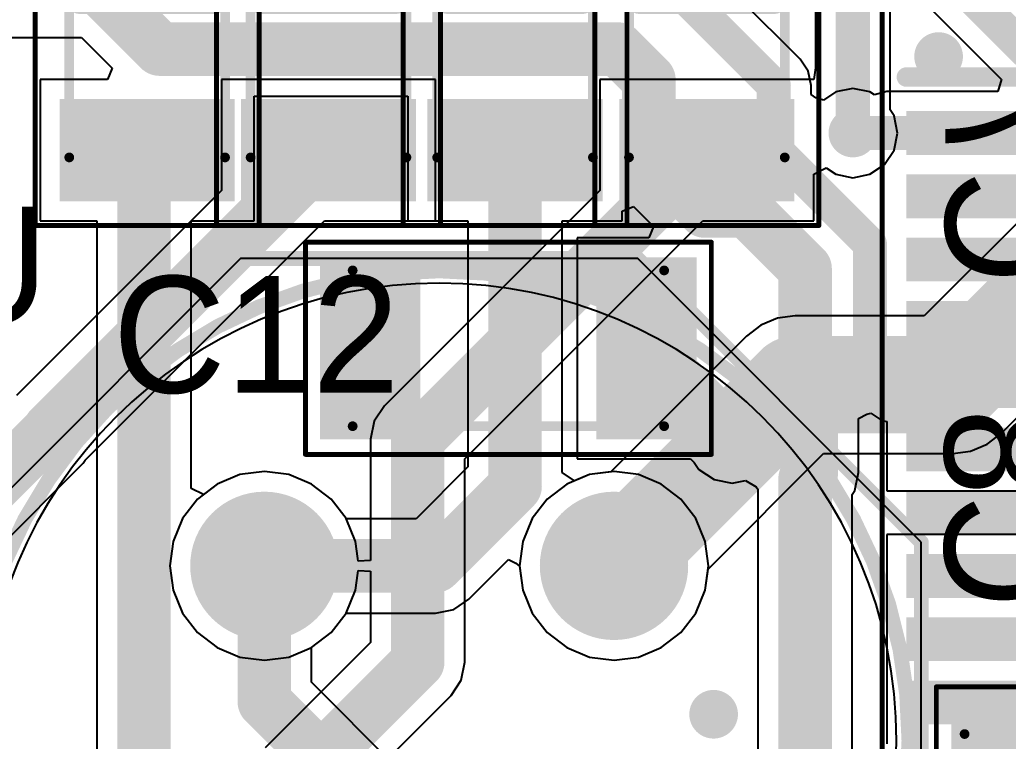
# Model space of a CAD drawing. Header units: millimetres. Extents: x 4.72 to 6.55, y 1.73 to 3.54.
# Drawn here: x 5.4603 to 5.8601, y 2.6369 to 2.9287 of the extents above; entities that cross this region are included whole.
import ezdxf

# ---------------------------------------------------------------- set-up
doc = ezdxf.new("R2010")
doc.units = ezdxf.units.MM
doc.header["$MEASUREMENT"] = 0
for name, color, linetype in [('BottomLayer', 5, 'Continuous'), ('BottomOverlay', 54, 'Continuous'), ('BottomPaste', 16, 'Continuous'), ('BottomSolder', 6, 'Continuous'), ('ConnectLayer', 7, 'Continuous'), ('Mechanical1', 6, 'Continuous'), ('Mechanical13', 56, 'Continuous'), ('Mechanical15', 56, 'Continuous'), ('Mechanical16', 56, 'Continuous'), ('Mechanical20', 56, 'Continuous'), ('MultiLayer', 9, 'Continuous'), ('PadHoleLayer', 156, 'Continuous'), ('TopLayer', 1, 'Continuous'), ('TopOverlay', 2, 'Continuous'), ('TopPaste', 8, 'Continuous'), ('TopSolder', 216, 'Continuous'), ('ViaHoleLayer', 16, 'Continuous')]:
    doc.layers.add(name, color=color, linetype=linetype)

# ---------------------------------------------------------------- blocks, each defined once
blk = doc.blocks.new('H_08_1_B_1')
at = {"layer": 'BottomLayer', "const_width": 0.03}
for points in [[(-0.08571, 0.02929, 1), (-0.05571, 0.02929, 1)], [(0.05571, 0.02929, 1), (0.08571, 0.02929, 1)]]:
    blk.add_lwpolyline(points, format="xyb", close=True, dxfattribs=at)
at = {"layer": 'BottomOverlay'}
for points, const_width in [([(0.19, 0.1, 1), (-0.19, 0.1, 1)], 0.006), ([(-0.1915, 0.1, 1), (-0.1885, 0.1, 1)], 0.003)]:
    blk.add_lwpolyline(points, format="xyb", close=True, dxfattribs=dict(at, const_width=const_width))
at = {"layer": 'BottomSolder', "const_width": 0.03}
for points in [[(-0.08571, 0.02929, 1), (-0.05571, 0.02929, 1)], [(0.05571, 0.02929, 1), (0.08571, 0.02929, 1)]]:
    blk.add_lwpolyline(points, format="xyb", close=True, dxfattribs=at)
at = {"layer": 'Mechanical13'}
for points in [[(0.185, 0.1, 1), (-0.185, 0.1, 1)], [(-0.185, 0.1, 1), (-0.185, 0.1, 1)]]:
    blk.add_lwpolyline(points, format="xyb", close=True, dxfattribs=at)
at = {"layer": 'Mechanical15'}
for p, q in [((-0.195, 0.18029), (-0.195, 0.01971)), ((-0.195, 0.01971), (-0.08029, -0.095)), ((0.08029, -0.095), (0.195, 0.01971)), ((-0.08029, -0.095), (0.08029, -0.095))]:
    blk.add_line(p, q, dxfattribs=at)
at = {"layer": 'Mechanical15', "const_width": 0.006}
for points in [[(-0.195, 0.18029), (-0.195, 0.01971)], [(-0.08029, -0.095), (-0.195, 0.01971)], [(0.195, 0.01971), (0.08029, -0.095)], [(0.08029, -0.095), (-0.08029, -0.095)]]:
    blk.add_lwpolyline(points, dxfattribs=at)
at = {"layer": 'Mechanical15', "const_width": 0.003}
for points in [[(-0.1965, 0.01971, 1), (-0.1935, 0.01971, 1)], [(-0.1965, 0.01971, 1), (-0.1935, 0.01971, 1)], [(-0.08179, -0.095, 1), (-0.07879, -0.095, 1)], [(-0.08179, -0.095, 1), (-0.07879, -0.095, 1)], [(0.07879, -0.095, 1), (0.08179, -0.095, 1)], [(0.07879, -0.095, 1), (0.08179, -0.095, 1)]]:
    blk.add_lwpolyline(points, format="xyb", close=True, dxfattribs=at)
at = {"layer": 'MultiLayer', "const_width": 0.03}
for points in [[(-0.08571, 0.02929, 1), (-0.05571, 0.02929, 1)], [(0.05571, 0.02929, 1), (0.08571, 0.02929, 1)]]:
    blk.add_lwpolyline(points, format="xyb", close=True, dxfattribs=at)
at = {"layer": 'PadHoleLayer', "const_width": 0.0155}
for points in [[(-0.07846, 0.02929, 1), (-0.06296, 0.02929, 1)], [(0.06296, 0.02929, 1), (0.07846, 0.02929, 1)]]:
    blk.add_lwpolyline(points, format="xyb", close=True, dxfattribs=at)
at = {"layer": 'TopLayer', "const_width": 0.03}
for points in [[(-0.08571, 0.02929, 1), (-0.05571, 0.02929, 1)], [(0.05571, 0.02929, 1), (0.08571, 0.02929, 1)]]:
    blk.add_lwpolyline(points, format="xyb", close=True, dxfattribs=at)
at = {"layer": 'TopSolder', "const_width": 0.03}
for points in [[(-0.08571, 0.02929, 1), (-0.05571, 0.02929, 1)], [(0.05571, 0.02929, 1), (0.08571, 0.02929, 1)]]:
    blk.add_lwpolyline(points, format="xyb", close=True, dxfattribs=at)
blk = doc.blocks.new('RESC3216X60N_2')
at = {"layer": 'Mechanical15', "const_width": 0.00394}
for points in [[(-0.06201, 0.0315), (0.06201, 0.0315)], [(-0.06201, 0.0315), (-0.06201, -0.0315)], [(0.06201, 0.0315), (0.06201, -0.0315)], [(-0.06201, -0.0315), (0.06201, -0.0315)]]:
    blk.add_lwpolyline(points, dxfattribs=at)
at = {"layer": 'Mechanical15', "const_width": 0.00197}
for points in [[(-0.06299, 0.0315, 1), (-0.06102, 0.0315, 1)], [(-0.06299, 0.0315, 1), (-0.06102, 0.0315, 1)], [(0.06102, 0.0315, 1), (0.06299, 0.0315, 1)], [(0.06102, 0.0315, 1), (0.06299, 0.0315, 1)], [(-0.06299, -0.0315, 1), (-0.06102, -0.0315, 1)], [(-0.06299, -0.0315, 1), (-0.06102, -0.0315, 1)], [(0.06102, -0.0315, 1), (0.06299, -0.0315, 1)], [(0.06102, -0.0315, 1), (0.06299, -0.0315, 1)]]:
    blk.add_lwpolyline(points, format="xyb", close=True, dxfattribs=at)
at = {"layer": 'Mechanical16', "const_width": 0.00197}
for points in [[(-0.08957, 0.04528), (0.08957, 0.04528)], [(-0.08957, 0.04528), (-0.08957, -0.04528)], [(0.08957, 0.04528), (0.08957, -0.04528)], [(-0.08957, -0.04528), (0.08957, -0.04528)]]:
    blk.add_lwpolyline(points, dxfattribs=at)
at = {"layer": 'Mechanical16', "const_width": 0.000984}
for points in [[(-0.09006, 0.04528, 1), (-0.08907, 0.04528, 1)], [(-0.09006, 0.04528, 1), (-0.08907, 0.04528, 1)], [(0.08907, 0.04528, 1), (0.09006, 0.04528, 1)], [(0.08907, 0.04528, 1), (0.09006, 0.04528, 1)], [(-0.09006, -0.04528, 1), (-0.08907, -0.04528, 1)], [(-0.09006, -0.04528, 1), (-0.08907, -0.04528, 1)], [(0.08907, -0.04528, 1), (0.09006, -0.04528, 1)], [(0.08907, -0.04528, 1), (0.09006, -0.04528, 1)]]:
    blk.add_lwpolyline(points, format="xyb", close=True, dxfattribs=at)
at = {"layer": 'TopLayer'}
for points in [[(-0.03839, -0.03543), (-0.03839, 0.03543), (-0.07972, -0.03543), (-0.07972, 0.03543)], [(0.07972, -0.03543), (0.07972, 0.03543), (0.03839, -0.03543), (0.03839, 0.03543)]]:
    blk.add_solid(points, dxfattribs=at)
at = {"layer": 'TopOverlay', "const_width": 0.00787}
blk.add_lwpolyline([(0, 0.02756), (0, -0.02756)], dxfattribs=at)
at = {"layer": 'TopOverlay', "const_width": 0.00394}
for points in [[(-0.00197, 0.02756, 1), (0.00197, 0.02756, 1)], [(-0.00197, -0.02756, 1), (0.00197, -0.02756, 1)]]:
    blk.add_lwpolyline(points, format="xyb", close=True, dxfattribs=at)
at = {"layer": 'TopPaste'}
for points in [[(-0.03839, -0.03543), (-0.03839, 0.03543), (-0.07972, -0.03543), (-0.07972, 0.03543)], [(0.07972, -0.03543), (0.07972, 0.03543), (0.03839, -0.03543), (0.03839, 0.03543)]]:
    blk.add_solid(points, dxfattribs=at)
at = {"layer": 'TopSolder'}
for points in [[(-0.03839, -0.03543), (-0.03839, 0.03543), (-0.07972, -0.03543), (-0.07972, 0.03543)], [(0.07972, -0.03543), (0.07972, 0.03543), (0.03839, -0.03543), (0.03839, 0.03543)]]:
    blk.add_solid(points, dxfattribs=at)
blk = doc.blocks.new('RESC3216X60N_3')
at = {"layer": 'Mechanical15', "const_width": 0.00394}
for points in [[(-0.06201, 0.0315), (0.06201, 0.0315)], [(-0.06201, 0.0315), (-0.06201, -0.0315)], [(0.06201, 0.0315), (0.06201, -0.0315)], [(-0.06201, -0.0315), (0.06201, -0.0315)]]:
    blk.add_lwpolyline(points, dxfattribs=at)
at = {"layer": 'Mechanical15', "const_width": 0.00197}
for points in [[(-0.06299, 0.0315, 1), (-0.06102, 0.0315, 1)], [(-0.06299, 0.0315, 1), (-0.06102, 0.0315, 1)], [(0.06102, 0.0315, 1), (0.06299, 0.0315, 1)], [(0.06102, 0.0315, 1), (0.06299, 0.0315, 1)], [(-0.06299, -0.0315, 1), (-0.06102, -0.0315, 1)], [(-0.06299, -0.0315, 1), (-0.06102, -0.0315, 1)], [(0.06102, -0.0315, 1), (0.06299, -0.0315, 1)], [(0.06102, -0.0315, 1), (0.06299, -0.0315, 1)]]:
    blk.add_lwpolyline(points, format="xyb", close=True, dxfattribs=at)
at = {"layer": 'Mechanical16', "const_width": 0.00197}
for points in [[(-0.08957, 0.04528), (0.08957, 0.04528)], [(-0.08957, 0.04528), (-0.08957, -0.04528)], [(0.08957, 0.04528), (0.08957, -0.04528)], [(-0.08957, -0.04528), (0.08957, -0.04528)]]:
    blk.add_lwpolyline(points, dxfattribs=at)
at = {"layer": 'Mechanical16', "const_width": 0.000984}
for points in [[(-0.09006, 0.04528, 1), (-0.08907, 0.04528, 1)], [(-0.09006, 0.04528, 1), (-0.08907, 0.04528, 1)], [(0.08907, 0.04528, 1), (0.09006, 0.04528, 1)], [(0.08907, 0.04528, 1), (0.09006, 0.04528, 1)], [(-0.09006, -0.04528, 1), (-0.08907, -0.04528, 1)], [(-0.09006, -0.04528, 1), (-0.08907, -0.04528, 1)], [(0.08907, -0.04528, 1), (0.09006, -0.04528, 1)], [(0.08907, -0.04528, 1), (0.09006, -0.04528, 1)]]:
    blk.add_lwpolyline(points, format="xyb", close=True, dxfattribs=at)
at = {"layer": 'TopLayer'}
for points in [[(-0.03839, -0.03543), (-0.03839, 0.03543), (-0.07972, -0.03543), (-0.07972, 0.03543)], [(0.07972, -0.03543), (0.07972, 0.03543), (0.03839, -0.03543), (0.03839, 0.03543)]]:
    blk.add_solid(points, dxfattribs=at)
at = {"layer": 'TopOverlay', "const_width": 0.00787}
blk.add_lwpolyline([(0, 0.02756), (0, -0.02756)], dxfattribs=at)
at = {"layer": 'TopOverlay', "const_width": 0.00394}
for points in [[(-0.00197, 0.02756, 1), (0.00197, 0.02756, 1)], [(-0.00197, -0.02756, 1), (0.00197, -0.02756, 1)]]:
    blk.add_lwpolyline(points, format="xyb", close=True, dxfattribs=at)
at = {"layer": 'TopPaste'}
for points in [[(-0.03839, -0.03543), (-0.03839, 0.03543), (-0.07972, -0.03543), (-0.07972, 0.03543)], [(0.07972, -0.03543), (0.07972, 0.03543), (0.03839, -0.03543), (0.03839, 0.03543)]]:
    blk.add_solid(points, dxfattribs=at)
at = {"layer": 'TopSolder'}
for points in [[(-0.03839, -0.03543), (-0.03839, 0.03543), (-0.07972, -0.03543), (-0.07972, 0.03543)], [(0.07972, -0.03543), (0.07972, 0.03543), (0.03839, -0.03543), (0.03839, 0.03543)]]:
    blk.add_solid(points, dxfattribs=at)
blk = doc.blocks.new('CAPC3216X170N_4')
at = {"layer": 'Mechanical15', "const_width": 0.00394}
for points in [[(-0.06299, 0.0315), (0.06299, 0.0315)], [(-0.06299, -0.0315), (-0.06299, 0.0315)], [(0.06299, -0.0315), (0.06299, 0.0315)], [(-0.06299, -0.0315), (0.06299, -0.0315)]]:
    blk.add_lwpolyline(points, dxfattribs=at)
at = {"layer": 'Mechanical15', "const_width": 0.00197}
for points in [[(-0.06398, 0.0315, 1), (-0.06201, 0.0315, 1)], [(-0.06398, 0.0315, 1), (-0.06201, 0.0315, 1)], [(0.06201, 0.0315, 1), (0.06398, 0.0315, 1)], [(0.06201, 0.0315, 1), (0.06398, 0.0315, 1)], [(-0.06398, -0.0315, 1), (-0.06201, -0.0315, 1)], [(-0.06398, -0.0315, 1), (-0.06201, -0.0315, 1)], [(0.06201, -0.0315, 1), (0.06398, -0.0315, 1)], [(0.06201, -0.0315, 1), (0.06398, -0.0315, 1)]]:
    blk.add_lwpolyline(points, format="xyb", close=True, dxfattribs=at)
at = {"layer": 'Mechanical16', "const_width": 0.00197}
for points in [[(-0.08209, 0.04291), (0.08209, 0.04291)], [(-0.08209, -0.04291), (-0.08209, 0.04291)], [(0.08209, -0.04291), (0.08209, 0.04291)], [(-0.08209, -0.04291), (0.08209, -0.04291)]]:
    blk.add_lwpolyline(points, dxfattribs=at)
at = {"layer": 'Mechanical16', "const_width": 0.000984}
for points in [[(-0.08258, 0.04291, 1), (-0.08159, 0.04291, 1)], [(-0.08258, 0.04291, 1), (-0.08159, 0.04291, 1)], [(0.08159, 0.04291, 1), (0.08258, 0.04291, 1)], [(0.08159, 0.04291, 1), (0.08258, 0.04291, 1)], [(-0.08258, -0.04291, 1), (-0.08159, -0.04291, 1)], [(-0.08258, -0.04291, 1), (-0.08159, -0.04291, 1)], [(0.08159, -0.04291, 1), (0.08258, -0.04291, 1)], [(0.08159, -0.04291, 1), (0.08258, -0.04291, 1)]]:
    blk.add_lwpolyline(points, format="xyb", close=True, dxfattribs=at)
at = {"layer": 'TopLayer'}
for points in [[(-0.03563, -0.03681), (-0.03563, 0.03681), (-0.07618, -0.03681), (-0.07618, 0.03681)], [(0.07618, -0.03681), (0.07618, 0.03681), (0.03563, -0.03681), (0.03563, 0.03681)]]:
    blk.add_solid(points, dxfattribs=at)
at = {"layer": 'TopOverlay', "const_width": 0.00787}
blk.add_lwpolyline([(0, -0.02756), (0, 0.02756)], dxfattribs=at)
at = {"layer": 'TopOverlay', "const_width": 0.00394}
for points in [[(-0.00197, 0.02756, 1), (0.00197, 0.02756, 1)], [(-0.00197, -0.02756, 1), (0.00197, -0.02756, 1)]]:
    blk.add_lwpolyline(points, format="xyb", close=True, dxfattribs=at)
at = {"layer": 'TopPaste'}
for points in [[(-0.03563, -0.03681), (-0.03563, 0.03681), (-0.07618, -0.03681), (-0.07618, 0.03681)], [(0.07618, -0.03681), (0.07618, 0.03681), (0.03563, -0.03681), (0.03563, 0.03681)]]:
    blk.add_solid(points, dxfattribs=at)
at = {"layer": 'TopSolder'}
for points in [[(-0.03563, -0.03681), (-0.03563, 0.03681), (-0.07618, -0.03681), (-0.07618, 0.03681)], [(0.07618, -0.03681), (0.07618, 0.03681), (0.03563, -0.03681), (0.03563, 0.03681)]]:
    blk.add_solid(points, dxfattribs=at)
blk = doc.blocks.new('SOP65P780X200_28N_18')
at = {"layer": 'Mechanical20', "const_width": 0.00197}
blk.add_lwpolyline([(-0.18504, -0.21654), (-0.18504, 0.21654)], dxfattribs=at)
at = {"layer": 'TopLayer'}
for points in [[(-0.1752, 0.15748), (-0.10433, 0.15748), (-0.1752, 0.1752), (-0.10433, 0.1752)], [(-0.1752, 0.13189), (-0.10433, 0.13189), (-0.1752, 0.14961), (-0.10433, 0.14961)], [(-0.1752, 0.1063), (-0.10433, 0.1063), (-0.1752, 0.12402), (-0.10433, 0.12402)], [(-0.1752, 0.08071), (-0.10433, 0.08071), (-0.1752, 0.09843), (-0.10433, 0.09843)], [(-0.1752, 0.05512), (-0.10433, 0.05512), (-0.1752, 0.07283), (-0.10433, 0.07283)], [(-0.1752, 0.02953), (-0.10433, 0.02953), (-0.1752, 0.04724), (-0.10433, 0.04724)], [(-0.1752, 0.00394), (-0.10433, 0.00394), (-0.1752, 0.02165), (-0.10433, 0.02165)], [(-0.1752, -0.02165), (-0.10433, -0.02165), (-0.1752, -0.00394), (-0.10433, -0.00394)], [(-0.1752, -0.04724), (-0.10433, -0.04724), (-0.1752, -0.02953), (-0.10433, -0.02953)], [(-0.1752, -0.07283), (-0.10433, -0.07283), (-0.1752, -0.05512), (-0.10433, -0.05512)]]:
    blk.add_solid(points, dxfattribs=at)
at = {"layer": 'TopOverlay', "const_width": 0.00787}
blk.add_lwpolyline([(-0.1752, 0.18898), (-0.10433, 0.18898)], dxfattribs=at)
at = {"layer": 'TopOverlay', "const_width": 0.00394}
blk.add_lwpolyline([(-0.17717, 0.18898, 1), (-0.17323, 0.18898, 1)], format="xyb", close=True, dxfattribs=at)
at = {"layer": 'TopPaste'}
for points in [[(-0.1752, 0.15748), (-0.10433, 0.15748), (-0.1752, 0.1752), (-0.10433, 0.1752)], [(-0.1752, 0.13189), (-0.10433, 0.13189), (-0.1752, 0.14961), (-0.10433, 0.14961)], [(-0.1752, 0.1063), (-0.10433, 0.1063), (-0.1752, 0.12402), (-0.10433, 0.12402)], [(-0.1752, 0.08071), (-0.10433, 0.08071), (-0.1752, 0.09843), (-0.10433, 0.09843)], [(-0.1752, 0.05512), (-0.10433, 0.05512), (-0.1752, 0.07283), (-0.10433, 0.07283)], [(-0.1752, 0.02953), (-0.10433, 0.02953), (-0.1752, 0.04724), (-0.10433, 0.04724)], [(-0.1752, 0.00394), (-0.10433, 0.00394), (-0.1752, 0.02165), (-0.10433, 0.02165)], [(-0.1752, -0.02165), (-0.10433, -0.02165), (-0.1752, -0.00394), (-0.10433, -0.00394)], [(-0.1752, -0.04724), (-0.10433, -0.04724), (-0.1752, -0.02953), (-0.10433, -0.02953)], [(-0.1752, -0.07283), (-0.10433, -0.07283), (-0.1752, -0.05512), (-0.10433, -0.05512)]]:
    blk.add_solid(points, dxfattribs=at)
at = {"layer": 'TopSolder'}
for points in [[(-0.1752, 0.15748), (-0.10433, 0.15748), (-0.1752, 0.1752), (-0.10433, 0.1752)], [(-0.1752, 0.13189), (-0.10433, 0.13189), (-0.1752, 0.14961), (-0.10433, 0.14961)], [(-0.1752, 0.1063), (-0.10433, 0.1063), (-0.1752, 0.12402), (-0.10433, 0.12402)], [(-0.1752, 0.08071), (-0.10433, 0.08071), (-0.1752, 0.09843), (-0.10433, 0.09843)], [(-0.1752, 0.05512), (-0.10433, 0.05512), (-0.1752, 0.07283), (-0.10433, 0.07283)], [(-0.1752, 0.02953), (-0.10433, 0.02953), (-0.1752, 0.04724), (-0.10433, 0.04724)], [(-0.1752, 0.00394), (-0.10433, 0.00394), (-0.1752, 0.02165), (-0.10433, 0.02165)], [(-0.1752, -0.02165), (-0.10433, -0.02165), (-0.1752, -0.00394), (-0.10433, -0.00394)], [(-0.1752, -0.04724), (-0.10433, -0.04724), (-0.1752, -0.02953), (-0.10433, -0.02953)], [(-0.1752, -0.07283), (-0.10433, -0.07283), (-0.1752, -0.05512), (-0.10433, -0.05512)]]:
    blk.add_solid(points, dxfattribs=at)
blk = doc.blocks.new('RESC3216X60N_B_27')
at = {"layer": 'BottomLayer'}
for points in [[(-0.07972, 0.03543), (-0.07972, -0.03543), (-0.03839, 0.03543), (-0.03839, -0.03543)], [(0.03839, 0.03543), (0.03839, -0.03543), (0.07972, 0.03543), (0.07972, -0.03543)]]:
    blk.add_solid(points, dxfattribs=at)
at = {"layer": 'BottomOverlay', "const_width": 0.00787}
blk.add_lwpolyline([(0, 0.02756), (0, -0.02756)], dxfattribs=at)
at = {"layer": 'BottomOverlay', "const_width": 0.00394}
for points in [[(-0.00197, 0.02756, 1), (0.00197, 0.02756, 1)], [(-0.00197, -0.02756, 1), (0.00197, -0.02756, 1)]]:
    blk.add_lwpolyline(points, format="xyb", close=True, dxfattribs=at)
at = {"layer": 'BottomPaste'}
for points in [[(-0.07972, 0.03543), (-0.07972, -0.03543), (-0.03839, 0.03543), (-0.03839, -0.03543)], [(0.03839, 0.03543), (0.03839, -0.03543), (0.07972, 0.03543), (0.07972, -0.03543)]]:
    blk.add_solid(points, dxfattribs=at)
at = {"layer": 'BottomSolder'}
for points in [[(-0.07972, 0.03543), (-0.07972, -0.03543), (-0.03839, 0.03543), (-0.03839, -0.03543)], [(0.03839, 0.03543), (0.03839, -0.03543), (0.07972, 0.03543), (0.07972, -0.03543)]]:
    blk.add_solid(points, dxfattribs=at)
at = {"layer": 'Mechanical15', "const_width": 0.00394}
for points in [[(-0.06201, 0.0315), (0.06201, 0.0315)], [(-0.06201, 0.0315), (-0.06201, -0.0315)], [(0.06201, 0.0315), (0.06201, -0.0315)], [(-0.06201, -0.0315), (0.06201, -0.0315)]]:
    blk.add_lwpolyline(points, dxfattribs=at)
at = {"layer": 'Mechanical15', "const_width": 0.00197}
for points in [[(-0.06299, 0.0315, 1), (-0.06102, 0.0315, 1)], [(-0.06299, 0.0315, 1), (-0.06102, 0.0315, 1)], [(0.06102, 0.0315, 1), (0.06299, 0.0315, 1)], [(0.06102, 0.0315, 1), (0.06299, 0.0315, 1)], [(-0.06299, -0.0315, 1), (-0.06102, -0.0315, 1)], [(-0.06299, -0.0315, 1), (-0.06102, -0.0315, 1)], [(0.06102, -0.0315, 1), (0.06299, -0.0315, 1)], [(0.06102, -0.0315, 1), (0.06299, -0.0315, 1)]]:
    blk.add_lwpolyline(points, format="xyb", close=True, dxfattribs=at)
at = {"layer": 'Mechanical20', "const_width": 0.00197}
for points in [[(-0.08957, 0.04528), (0.08957, 0.04528)], [(-0.08957, 0.04528), (-0.08957, -0.04528)], [(0.08957, 0.04528), (0.08957, -0.04528)], [(-0.08957, -0.04528), (0.08957, -0.04528)]]:
    blk.add_lwpolyline(points, dxfattribs=at)
at = {"layer": 'Mechanical20', "const_width": 0.000984}
for points in [[(-0.09006, 0.04528, 1), (-0.08907, 0.04528, 1)], [(-0.09006, 0.04528, 1), (-0.08907, 0.04528, 1)], [(0.08907, 0.04528, 1), (0.09006, 0.04528, 1)], [(0.08907, 0.04528, 1), (0.09006, 0.04528, 1)], [(-0.09006, -0.04528, 1), (-0.08907, -0.04528, 1)], [(-0.09006, -0.04528, 1), (-0.08907, -0.04528, 1)], [(0.08907, -0.04528, 1), (0.09006, -0.04528, 1)], [(0.08907, -0.04528, 1), (0.09006, -0.04528, 1)]]:
    blk.add_lwpolyline(points, format="xyb", close=True, dxfattribs=at)
blk = doc.blocks.new('RESC3216X60N_B_28')
at = {"layer": 'BottomLayer'}
for points in [[(-0.07972, 0.03543), (-0.07972, -0.03543), (-0.03839, 0.03543), (-0.03839, -0.03543)], [(0.03839, 0.03543), (0.03839, -0.03543), (0.07972, 0.03543), (0.07972, -0.03543)]]:
    blk.add_solid(points, dxfattribs=at)
at = {"layer": 'BottomOverlay', "const_width": 0.00787}
blk.add_lwpolyline([(0, 0.02756), (0, -0.02756)], dxfattribs=at)
at = {"layer": 'BottomOverlay', "const_width": 0.00394}
for points in [[(-0.00197, 0.02756, 1), (0.00197, 0.02756, 1)], [(-0.00197, -0.02756, 1), (0.00197, -0.02756, 1)]]:
    blk.add_lwpolyline(points, format="xyb", close=True, dxfattribs=at)
at = {"layer": 'BottomPaste'}
for points in [[(-0.07972, 0.03543), (-0.07972, -0.03543), (-0.03839, 0.03543), (-0.03839, -0.03543)], [(0.03839, 0.03543), (0.03839, -0.03543), (0.07972, 0.03543), (0.07972, -0.03543)]]:
    blk.add_solid(points, dxfattribs=at)
at = {"layer": 'BottomSolder'}
for points in [[(-0.07972, 0.03543), (-0.07972, -0.03543), (-0.03839, 0.03543), (-0.03839, -0.03543)], [(0.03839, 0.03543), (0.03839, -0.03543), (0.07972, 0.03543), (0.07972, -0.03543)]]:
    blk.add_solid(points, dxfattribs=at)
at = {"layer": 'Mechanical15', "const_width": 0.00394}
for points in [[(-0.06201, 0.0315), (0.06201, 0.0315)], [(-0.06201, 0.0315), (-0.06201, -0.0315)], [(0.06201, 0.0315), (0.06201, -0.0315)], [(-0.06201, -0.0315), (0.06201, -0.0315)]]:
    blk.add_lwpolyline(points, dxfattribs=at)
at = {"layer": 'Mechanical15', "const_width": 0.00197}
for points in [[(-0.06299, 0.0315, 1), (-0.06102, 0.0315, 1)], [(-0.06299, 0.0315, 1), (-0.06102, 0.0315, 1)], [(0.06102, 0.0315, 1), (0.06299, 0.0315, 1)], [(0.06102, 0.0315, 1), (0.06299, 0.0315, 1)], [(-0.06299, -0.0315, 1), (-0.06102, -0.0315, 1)], [(-0.06299, -0.0315, 1), (-0.06102, -0.0315, 1)], [(0.06102, -0.0315, 1), (0.06299, -0.0315, 1)], [(0.06102, -0.0315, 1), (0.06299, -0.0315, 1)]]:
    blk.add_lwpolyline(points, format="xyb", close=True, dxfattribs=at)
at = {"layer": 'Mechanical20', "const_width": 0.00197}
for points in [[(-0.08957, 0.04528), (0.08957, 0.04528)], [(-0.08957, 0.04528), (-0.08957, -0.04528)], [(0.08957, 0.04528), (0.08957, -0.04528)], [(-0.08957, -0.04528), (0.08957, -0.04528)]]:
    blk.add_lwpolyline(points, dxfattribs=at)
at = {"layer": 'Mechanical20', "const_width": 0.000984}
for points in [[(-0.09006, 0.04528, 1), (-0.08907, 0.04528, 1)], [(-0.09006, 0.04528, 1), (-0.08907, 0.04528, 1)], [(0.08907, 0.04528, 1), (0.09006, 0.04528, 1)], [(0.08907, 0.04528, 1), (0.09006, 0.04528, 1)], [(-0.09006, -0.04528, 1), (-0.08907, -0.04528, 1)], [(-0.09006, -0.04528, 1), (-0.08907, -0.04528, 1)], [(0.08907, -0.04528, 1), (0.09006, -0.04528, 1)], [(0.08907, -0.04528, 1), (0.09006, -0.04528, 1)]]:
    blk.add_lwpolyline(points, format="xyb", close=True, dxfattribs=at)
blk = doc.blocks.new('CAPC3216X170N_B_38')
at = {"layer": 'BottomLayer'}
for points in [[(-0.07618, 0.03681), (-0.07618, -0.03681), (-0.03563, 0.03681), (-0.03563, -0.03681)], [(0.03563, 0.03681), (0.03563, -0.03681), (0.07618, 0.03681), (0.07618, -0.03681)]]:
    blk.add_solid(points, dxfattribs=at)
at = {"layer": 'BottomOverlay', "const_width": 0.00787}
blk.add_lwpolyline([(0, 0.02756), (0, -0.02756)], dxfattribs=at)
at = {"layer": 'BottomOverlay', "const_width": 0.00394}
for points in [[(-0.00197, 0.02756, 1), (0.00197, 0.02756, 1)], [(-0.00197, -0.02756, 1), (0.00197, -0.02756, 1)]]:
    blk.add_lwpolyline(points, format="xyb", close=True, dxfattribs=at)
at = {"layer": 'BottomPaste'}
for points in [[(-0.07618, 0.03681), (-0.07618, -0.03681), (-0.03563, 0.03681), (-0.03563, -0.03681)], [(0.03563, 0.03681), (0.03563, -0.03681), (0.07618, 0.03681), (0.07618, -0.03681)]]:
    blk.add_solid(points, dxfattribs=at)
at = {"layer": 'BottomSolder'}
for points in [[(-0.07618, 0.03681), (-0.07618, -0.03681), (-0.03563, 0.03681), (-0.03563, -0.03681)], [(0.03563, 0.03681), (0.03563, -0.03681), (0.07618, 0.03681), (0.07618, -0.03681)]]:
    blk.add_solid(points, dxfattribs=at)
at = {"layer": 'Mechanical15', "const_width": 0.00394}
for points in [[(-0.06299, 0.0315), (0.06299, 0.0315)], [(-0.06299, 0.0315), (-0.06299, -0.0315)], [(0.06299, 0.0315), (0.06299, -0.0315)], [(-0.06299, -0.0315), (0.06299, -0.0315)]]:
    blk.add_lwpolyline(points, dxfattribs=at)
at = {"layer": 'Mechanical15', "const_width": 0.00197}
for points in [[(-0.06398, 0.0315, 1), (-0.06201, 0.0315, 1)], [(-0.06398, 0.0315, 1), (-0.06201, 0.0315, 1)], [(0.06201, 0.0315, 1), (0.06398, 0.0315, 1)], [(0.06201, 0.0315, 1), (0.06398, 0.0315, 1)], [(-0.06398, -0.0315, 1), (-0.06201, -0.0315, 1)], [(-0.06398, -0.0315, 1), (-0.06201, -0.0315, 1)], [(0.06201, -0.0315, 1), (0.06398, -0.0315, 1)], [(0.06201, -0.0315, 1), (0.06398, -0.0315, 1)]]:
    blk.add_lwpolyline(points, format="xyb", close=True, dxfattribs=at)
at = {"layer": 'Mechanical20', "const_width": 0.00197}
for points in [[(-0.08209, 0.04291), (0.08209, 0.04291)], [(-0.08209, 0.04291), (-0.08209, -0.04291)], [(0.08209, 0.04291), (0.08209, -0.04291)], [(-0.08209, -0.04291), (0.08209, -0.04291)]]:
    blk.add_lwpolyline(points, dxfattribs=at)
at = {"layer": 'Mechanical20', "const_width": 0.000984}
for points in [[(-0.08258, 0.04291, 1), (-0.08159, 0.04291, 1)], [(-0.08258, 0.04291, 1), (-0.08159, 0.04291, 1)], [(0.08159, 0.04291, 1), (0.08258, 0.04291, 1)], [(0.08159, 0.04291, 1), (0.08258, 0.04291, 1)], [(-0.08258, -0.04291, 1), (-0.08159, -0.04291, 1)], [(-0.08258, -0.04291, 1), (-0.08159, -0.04291, 1)], [(0.08159, -0.04291, 1), (0.08258, -0.04291, 1)], [(0.08159, -0.04291, 1), (0.08258, -0.04291, 1)]]:
    blk.add_lwpolyline(points, format="xyb", close=True, dxfattribs=at)

msp = doc.modelspace()

# ---------------------------------------------------------------- linework, layer by layer
at = {"layer": 'BottomLayer'}
for points, const_width in [([(5.79724, 2.88287), (5.79724, 2.98461)], 0.01378), ([(5.47244, 2.76323), (5.58516, 2.87594)], 0.02165), ([(5.62123, 2.75899), (5.73819, 2.87594)], 0.02165), ([(5.83765, 2.7811), (5.90202, 2.84547)], 0.03937), ([(5.70063, 2.70782), (5.77391, 2.7811)], 0.03937), ([(5.77391, 2.7811), (5.83765, 2.7811)], 0.03937), ([(5.40888, 2.69924), (5.47244, 2.76279)], 0.02165), ([(5.47244, 2.76279), (5.47244, 2.76323)], 0.02165), ([(5.62123, 2.66891), (5.62123, 2.75899)], 0.02165), ([(5.56742, 2.6151), (5.62123, 2.66891)], 0.02165)]:
    msp.add_lwpolyline(points, dxfattribs=dict(at, const_width=const_width))
for points, const_width in [([(5.827, 2.9138, 1), (5.83684, 2.9138, 1)], 0.00984), ([(5.79232, 2.88287, 1), (5.80216, 2.88287, 1)], 0.00984), ([(5.57975, 2.87594, 1), (5.59057, 2.87594, 1)], 0.01083), ([(5.73277, 2.87594, 1), (5.7436, 2.87594, 1)], 0.01083), ([(5.7938, 2.88287, 1), (5.80069, 2.88287, 1)], 0.00689), ([(5.59954, 2.7898, 1), (5.60938, 2.7898, 1)], 0.00984), ([(5.76407, 2.7811, 1), (5.78376, 2.7811, 1)], 0.01969), ([(5.76407, 2.7811, 1), (5.78376, 2.7811, 1)], 0.01969), ([(5.8278, 2.7811, 1), (5.84749, 2.7811, 1)], 0.01969), ([(5.8278, 2.7811, 1), (5.84749, 2.7811, 1)], 0.01969), ([(5.46703, 2.76323, 1), (5.47786, 2.76323, 1)], 0.01083), ([(5.46703, 2.76323, 1), (5.47786, 2.76323, 1)], 0.01083), ([(5.46703, 2.76279, 1), (5.47786, 2.76279, 1)], 0.01083), ([(5.46703, 2.76279, 1), (5.47786, 2.76279, 1)], 0.01083), ([(5.61582, 2.75899, 1), (5.62665, 2.75899, 1)], 0.01083), ([(5.61582, 2.75899, 1), (5.62665, 2.75899, 1)], 0.01083), ([(5.74347, 2.76032, 1), (5.75331, 2.76032, 1)], 0.00984), ([(5.69079, 2.70782, 1), (5.71047, 2.70782, 1)], 0.01969), ([(5.61582, 2.66891, 1), (5.62665, 2.66891, 1)], 0.01083), ([(5.61582, 2.66891, 1), (5.62665, 2.66891, 1)], 0.01083), ([(5.736, 2.6478, 1), (5.74584, 2.6478, 1)], 0.00984)]:
    msp.add_lwpolyline(points, format="xyb", close=True, dxfattribs=dict(at, const_width=const_width))
at = {"layer": 'ConnectLayer'}
for p, q in [((5.78219, 2.9608), (5.78219, 2.9092)), ((5.8123, 2.89223), (5.8123, 2.94768)), ((5.81991, 2.94203), (5.85723, 2.90471)), ((5.77591, 2.91271), (5.7512, 2.93741)), ((5.4439, 2.92148), (5.48527, 2.92148)), ((5.48527, 2.92148), (5.49764, 2.90911)), ((5.77917, 2.90782), (5.77591, 2.91271)), ((5.49764, 2.90911), (5.49573, 2.90449)), ((5.78031, 2.90206), (5.77917, 2.90782)), ((5.78219, 2.9092), (5.78149, 2.90449)), ((5.49573, 2.90449), (5.4685, 2.90449)), ((5.4685, 2.90449), (5.4685, 2.8474)), ((5.62847, 2.90449), (5.54185, 2.90449)), ((5.54185, 2.90449), (5.54185, 2.8596)), ((5.62847, 2.8474), (5.62847, 2.90449)), ((5.78149, 2.90449), (5.69488, 2.90449)), ((5.69488, 2.90449), (5.69488, 2.8596)), ((5.85739, 2.90461), (5.85587, 2.89961)), ((5.85723, 2.90471), (5.85739, 2.90461)), ((5.78031, 2.89842), (5.78031, 2.90206)), ((5.79033, 2.89956), (5.78531, 2.89621)), ((5.79724, 2.90094), (5.79033, 2.89956)), ((5.80416, 2.89956), (5.79724, 2.90094)), ((5.80602, 2.89831), (5.80416, 2.89956)), ((5.81102, 2.89961), (5.80602, 2.89831)), ((5.85587, 2.89961), (5.81102, 2.89961)), ((5.81102, 2.89961), (5.81102, 2.89961)), ((5.55512, 2.8474), (5.55512, 2.89773)), ((5.55512, 2.89773), (5.61731, 2.89773)), ((5.61731, 2.89773), (5.61731, 2.8474)), ((5.7822, 2.89716), (5.78031, 2.89842)), ((5.78531, 2.89621), (5.7822, 2.89716)), ((5.81393, 2.88979), (5.8123, 2.89223)), ((5.81531, 2.88287), (5.81393, 2.88979)), ((5.81393, 2.87596), (5.81531, 2.88287)), ((5.81002, 2.8701), (5.81393, 2.87596)), ((5.78149, 2.86624), (5.7865, 2.86875)), ((5.7865, 2.86875), (5.79033, 2.86618)), ((5.80416, 2.86618), (5.81002, 2.8701)), ((5.78149, 2.8474), (5.78149, 2.86624)), ((5.79033, 2.86618), (5.79724, 2.86481)), ((5.79724, 2.86481), (5.80416, 2.86618)), ((5.54185, 2.8596), (5.45896, 2.77671)), ((5.69488, 2.8596), (5.60775, 2.77247)), ((5.87387, 2.85663), (5.82613, 2.8089)), ((5.70392, 2.8513), (5.70854, 2.85321)), ((5.70392, 2.8474), (5.70392, 2.8513)), ((5.70854, 2.85321), (5.71665, 2.8451)), ((5.4685, 2.8474), (5.49144, 2.8474)), ((5.4868, 2.75062), (5.58358, 2.8474)), ((5.49144, 2.8474), (5.49144, 2.6151)), ((5.52958, 2.73912), (5.52958, 2.8474)), ((5.52958, 2.8474), (5.55512, 2.8474)), ((5.58358, 2.8474), (5.62847, 2.8474)), ((5.61731, 2.8474), (5.64155, 2.8474)), ((5.6403, 2.75109), (5.73661, 2.8474)), ((5.64155, 2.8474), (5.64155, 2.74784)), ((5.67968, 2.74555), (5.67968, 2.8474)), ((5.67968, 2.8474), (5.70392, 2.8474)), ((5.73661, 2.8474), (5.78149, 2.8474)), ((5.71665, 2.8451), (5.71474, 2.84048)), ((5.71474, 2.84048), (5.68568, 2.84048)), ((5.68568, 2.84048), (5.68568, 2.75111)), ((5.76672, 2.80795), (5.76002, 2.80518)), ((5.77391, 2.8089), (5.76672, 2.80795)), ((5.82613, 2.8089), (5.77391, 2.8089)), ((5.76002, 2.80518), (5.75426, 2.80076)), ((5.75426, 2.80076), (5.69935, 2.74585)), ((5.8573, 2.76145), (5.88677, 2.79092)), ((5.60775, 2.77247), (5.60362, 2.76629)), ((5.79952, 2.76739), (5.8029, 2.76922)), ((5.79952, 2.74556), (5.79952, 2.76739)), ((5.8029, 2.76922), (5.80452, 2.76959)), ((5.80452, 2.76959), (5.80899, 2.7666)), ((5.80899, 2.7666), (5.81102, 2.7662)), ((5.60362, 2.76629), (5.60217, 2.75899)), ((5.81102, 2.7662), (5.81102, 2.73819)), ((5.60217, 2.75899), (5.60217, 2.71)), ((5.85154, 2.75703), (5.8573, 2.76145)), ((5.84484, 2.75425), (5.85154, 2.75703)), ((5.48592, 2.74931), (5.4868, 2.75062)), ((5.6403, 2.66891), (5.6403, 2.75109)), ((5.68568, 2.75111), (5.73155, 2.75111)), ((5.73155, 2.75111), (5.73309, 2.74957)), ((5.73866, 2.70654), (5.78543, 2.75331)), ((5.78543, 2.75331), (5.83765, 2.75331)), ((5.83765, 2.75331), (5.84484, 2.75425)), ((5.42237, 2.68575), (5.48592, 2.74931)), ((5.64155, 2.74784), (5.62059, 2.72689)), ((5.73309, 2.74957), (5.73491, 2.74684)), ((5.73491, 2.74684), (5.7411, 2.74271)), ((5.54932, 2.74472), (5.54011, 2.7409)), ((5.54932, 2.74472), (5.54011, 2.7409)), ((5.55921, 2.74602), (5.54932, 2.74472)), ((5.55921, 2.74602), (5.54932, 2.74472)), ((5.5691, 2.74472), (5.55921, 2.74602)), ((5.5691, 2.74472), (5.55921, 2.74602)), ((5.57831, 2.7409), (5.5691, 2.74472)), ((5.57831, 2.7409), (5.5691, 2.74472)), ((5.68468, 2.74221), (5.67968, 2.74555)), ((5.69074, 2.74472), (5.68153, 2.7409)), ((5.69074, 2.74472), (5.68468, 2.74221)), ((5.70063, 2.74602), (5.69074, 2.74472)), ((5.69935, 2.74585), (5.69074, 2.74472)), ((5.71052, 2.74472), (5.70063, 2.74602)), ((5.71973, 2.7409), (5.71052, 2.74472)), ((5.7411, 2.74271), (5.74839, 2.74126)), ((5.79806, 2.73827), (5.79952, 2.74556)), ((5.53458, 2.73666), (5.52958, 2.73912)), ((5.54011, 2.7409), (5.5322, 2.73483)), ((5.54011, 2.7409), (5.53458, 2.73666)), ((5.58622, 2.73483), (5.57831, 2.7409)), ((5.58622, 2.73483), (5.57831, 2.7409)), ((5.68153, 2.7409), (5.67362, 2.73483)), ((5.72764, 2.73483), (5.71973, 2.7409)), ((5.74839, 2.74126), (5.75385, 2.74234)), ((5.75385, 2.74234), (5.75811, 2.73972)), ((5.75811, 2.73972), (5.75885, 2.73881)), ((5.75885, 2.73881), (5.75885, 2.54196)), ((5.5322, 2.73483), (5.52613, 2.72692)), ((5.59229, 2.72692), (5.58622, 2.73483)), ((5.59229, 2.72692), (5.58622, 2.73483)), ((5.67362, 2.73483), (5.66755, 2.72692)), ((5.73371, 2.72692), (5.72764, 2.73483)), ((5.79699, 2.73666), (5.79806, 2.73827)), ((5.79699, 2.54986), (5.79699, 2.73666)), ((5.81102, 2.73819), (5.89764, 2.73819)), ((5.52613, 2.72692), (5.52231, 2.71771)), ((5.59231, 2.72689), (5.59229, 2.72692)), ((5.59611, 2.71771), (5.59229, 2.72692)), ((5.62059, 2.72689), (5.59231, 2.72689)), ((5.66755, 2.72692), (5.66373, 2.71771)), ((5.73753, 2.71771), (5.73371, 2.72692)), ((5.89764, 2.72047), (5.81102, 2.72047)), ((5.81102, 2.72047), (5.81102, 2.68701)), ((5.52231, 2.71771), (5.52101, 2.70782)), ((5.59702, 2.7108), (5.59611, 2.71771)), ((5.66373, 2.71771), (5.66243, 2.70782)), ((5.73883, 2.70782), (5.73753, 2.71771)), ((5.59717, 2.70967), (5.59702, 2.7108)), ((5.52101, 2.70782), (5.52231, 2.69793)), ((5.60217, 2.71), (5.59717, 2.70967)), ((5.64197, 2.69434), (5.65799, 2.71035)), ((5.65799, 2.71035), (5.66093, 2.7089)), ((5.66093, 2.7089), (5.66244, 2.70774)), ((5.66243, 2.70782), (5.66373, 2.69793)), ((5.66244, 2.70774), (5.66373, 2.69793)), ((5.73753, 2.69793), (5.73883, 2.70782)), ((5.59611, 2.69793), (5.59702, 2.70484)), ((5.59702, 2.70484), (5.59717, 2.70597)), ((5.59717, 2.70597), (5.60217, 2.70564)), ((5.60217, 2.70564), (5.60217, 2.67681)), ((5.73753, 2.69793), (5.73866, 2.70654)), ((5.52231, 2.69793), (5.52613, 2.68872)), ((5.59229, 2.68872), (5.59611, 2.69793)), ((5.66373, 2.69793), (5.66755, 2.68872)), ((5.66373, 2.69793), (5.66755, 2.68872)), ((5.73371, 2.68872), (5.73753, 2.69793)), ((5.73371, 2.68872), (5.73753, 2.69793)), ((5.63579, 2.69021), (5.64197, 2.69434)), ((5.52613, 2.68872), (5.5322, 2.68081)), ((5.58622, 2.68081), (5.59229, 2.68872)), ((5.58622, 2.68081), (5.59229, 2.68872)), ((5.59229, 2.68872), (5.59231, 2.68875)), ((5.59231, 2.68875), (5.62849, 2.68875)), ((5.62849, 2.68875), (5.63579, 2.69021)), ((5.66755, 2.68872), (5.67362, 2.68081)), ((5.66755, 2.68872), (5.67362, 2.68081)), ((5.72764, 2.68081), (5.73371, 2.68872)), ((5.72764, 2.68081), (5.73371, 2.68872)), ((5.81102, 2.68701), (5.81102, 2.66142)), ((5.5322, 2.68081), (5.54011, 2.67474)), ((5.57831, 2.67474), (5.58622, 2.68081)), ((5.57831, 2.67474), (5.58622, 2.68081)), ((5.67362, 2.68081), (5.68153, 2.67474)), ((5.67362, 2.68081), (5.68153, 2.67474)), ((5.71973, 2.67474), (5.72764, 2.68081)), ((5.71973, 2.67474), (5.72764, 2.68081)), ((5.54011, 2.67474), (5.54932, 2.67092)), ((5.60217, 2.67681), (5.55953, 2.63417)), ((5.5691, 2.67092), (5.57831, 2.67474)), ((5.57828, 2.67472), (5.57831, 2.67474)), ((5.57828, 2.66074), (5.57828, 2.67472)), ((5.68153, 2.67474), (5.69074, 2.67092)), ((5.68153, 2.67474), (5.69074, 2.67092)), ((5.71052, 2.67092), (5.71973, 2.67474)), ((5.71052, 2.67092), (5.71973, 2.67474)), ((5.54932, 2.67092), (5.55921, 2.66962)), ((5.55921, 2.66962), (5.5691, 2.67092)), ((5.69074, 2.67092), (5.70063, 2.66962)), ((5.69074, 2.67092), (5.70063, 2.66962)), ((5.70063, 2.66962), (5.71052, 2.67092)), ((5.70063, 2.66962), (5.71052, 2.67092)), ((5.63885, 2.66162), (5.6403, 2.66891)), ((5.6434, 2.59562), (5.57828, 2.66074)), ((5.63472, 2.65543), (5.63885, 2.66162)), ((5.81102, 2.66142), (5.81102, 2.63583)), ((5.58818, 2.60889), (5.63472, 2.65543))]:
    msp.add_line(p, q, dxfattribs=at)
at = {"layer": 'Mechanical1', "const_width": 0.00394}
msp.add_lwpolyline([(6.54443, 2.63551, 1), (4.73341, 2.63551, 1)], format="xyb", close=True, dxfattribs=at)
at = {"layer": 'MultiLayer', "const_width": 0.00984}
for points in [[(5.827, 2.9138, 1), (5.83684, 2.9138, 1)], [(5.79232, 2.88287, 1), (5.80216, 2.88287, 1)], [(5.59954, 2.7898, 1), (5.60938, 2.7898, 1)], [(5.74347, 2.76032, 1), (5.75331, 2.76032, 1)], [(5.736, 2.6478, 1), (5.74584, 2.6478, 1)]]:
    msp.add_lwpolyline(points, format="xyb", close=True, dxfattribs=at)
at = {"layer": 'TopLayer'}
for points, const_width in [([(5.71024, 2.95709), (5.76526, 2.90206)], 0.01378), ([(5.82614, 2.95709), (5.86788, 2.91535)], 0.01378), ([(5.49317, 2.94055), (5.51692, 2.9168)], 0.02165), ([(5.51692, 2.9168), (5.70231, 2.9168)], 0.02165), ([(5.70231, 2.9168), (5.71475, 2.90436)], 0.02165), ([(5.71475, 2.87397), (5.71475, 2.90436)], 0.02165), ([(5.76526, 2.87685), (5.76526, 2.90206)], 0.01378), ([(5.51051, 2.87464), (5.51181, 2.87594)], 0.02165), ([(5.66061, 2.73994), (5.66061, 2.87594)], 0.02165), ([(5.79724, 2.88287), (6.01083, 2.88287)], 0.01378), ([(5.51051, 2.6151), (5.51051, 2.87464)], 0.02165), ([(5.71475, 2.87397), (5.73741, 2.85131)], 0.02165), ([(5.76526, 2.87685), (5.80413, 2.83798)], 0.01378), ([(5.73741, 2.85131), (5.75461, 2.85131)], 0.02165), ([(5.75461, 2.85131), (5.77792, 2.828)], 0.02165), ([(5.80413, 2.79113), (5.80413, 2.83798)], 0.01378), ([(5.77792, 2.77255), (5.77792, 2.828)], 0.02165), ([(5.85827, 2.8061), (5.9101, 2.8061)], 0.01378), ([(5.71383, 2.7958), (5.74839, 2.76123)], 0.02165), ([(5.80413, 2.79113), (5.81475, 2.78051)], 0.01378), ([(5.81475, 2.78051), (5.85433, 2.78051)], 0.01378), ([(5.85433, 2.78051), (5.85827, 2.78051)], 0.01378), ([(5.77792, 2.77255), (5.78045, 2.77003)], 0.02165), ([(5.78045, 2.74556), (5.78045, 2.77003)], 0.02165), ([(5.74839, 2.76032), (5.74839, 2.76123)], 0.02165), ([(5.77792, 2.74304), (5.78045, 2.74556)], 0.02165), ([(5.62849, 2.70782), (5.66061, 2.73994)], 0.02165), ([(5.77792, 2.54196), (5.77792, 2.74304)], 0.02165), ([(5.55921, 2.70782), (5.62849, 2.70782)], 0.02165), ([(5.55921, 2.65285), (5.55921, 2.70782)], 0.02165), ([(5.55921, 2.65285), (5.62992, 2.58214)], 0.02165)]:
    msp.add_lwpolyline(points, dxfattribs=dict(at, const_width=const_width))
for points, const_width in [([(5.51151, 2.9168, 1), (5.52233, 2.9168, 1)], 0.01083), ([(5.51151, 2.9168, 1), (5.52233, 2.9168, 1)], 0.01083), ([(5.6969, 2.9168, 1), (5.70773, 2.9168, 1)], 0.01083), ([(5.6969, 2.9168, 1), (5.70773, 2.9168, 1)], 0.01083), ([(5.827, 2.9138, 1), (5.83684, 2.9138, 1)], 0.00984), ([(5.70933, 2.90436, 1), (5.72016, 2.90436, 1)], 0.01083), ([(5.70933, 2.90436, 1), (5.72016, 2.90436, 1)], 0.01083), ([(5.76182, 2.90206, 1), (5.76871, 2.90206, 1)], 0.00689), ([(5.76182, 2.90206, 1), (5.76871, 2.90206, 1)], 0.00689), ([(5.79232, 2.88287, 1), (5.80216, 2.88287, 1)], 0.00984), ([(5.5064, 2.87594, 1), (5.51722, 2.87594, 1)], 0.01083), ([(5.6552, 2.87594, 1), (5.66603, 2.87594, 1)], 0.01083), ([(5.7938, 2.88287, 1), (5.80069, 2.88287, 1)], 0.00689), ([(5.5051, 2.87464, 1), (5.51592, 2.87464, 1)], 0.01083), ([(5.5051, 2.87464, 1), (5.51592, 2.87464, 1)], 0.01083), ([(5.70933, 2.87397, 1), (5.72016, 2.87397, 1)], 0.01083), ([(5.70933, 2.87397, 1), (5.72016, 2.87397, 1)], 0.01083), ([(5.76182, 2.87685, 1), (5.76871, 2.87685, 1)], 0.00689), ([(5.76182, 2.87685, 1), (5.76871, 2.87685, 1)], 0.00689), ([(5.732, 2.85131, 1), (5.74282, 2.85131, 1)], 0.01083), ([(5.732, 2.85131, 1), (5.74282, 2.85131, 1)], 0.01083), ([(5.7492, 2.85131, 1), (5.76003, 2.85131, 1)], 0.01083), ([(5.7492, 2.85131, 1), (5.76003, 2.85131, 1)], 0.01083), ([(5.80069, 2.83798, 1), (5.80758, 2.83798, 1)], 0.00689), ([(5.80069, 2.83798, 1), (5.80758, 2.83798, 1)], 0.00689), ([(5.77251, 2.828, 1), (5.78333, 2.828, 1)], 0.01083), ([(5.77251, 2.828, 1), (5.78333, 2.828, 1)], 0.01083), ([(5.85482, 2.8061, 1), (5.86171, 2.8061, 1)], 0.00689), ([(5.70841, 2.7958, 1), (5.71924, 2.7958, 1)], 0.01083), ([(5.59954, 2.7898, 1), (5.60938, 2.7898, 1)], 0.00984), ([(5.80069, 2.79113, 1), (5.80758, 2.79113, 1)], 0.00689), ([(5.80069, 2.79113, 1), (5.80758, 2.79113, 1)], 0.00689), ([(5.81131, 2.78051, 1), (5.8182, 2.78051, 1)], 0.00689), ([(5.81131, 2.78051, 1), (5.8182, 2.78051, 1)], 0.00689), ([(5.85089, 2.78051, 1), (5.85778, 2.78051, 1)], 0.00689), ([(5.85089, 2.78051, 1), (5.85778, 2.78051, 1)], 0.00689), ([(5.85482, 2.78051, 1), (5.86171, 2.78051, 1)], 0.00689), ([(5.77251, 2.77255, 1), (5.78333, 2.77255, 1)], 0.01083), ([(5.77251, 2.77255, 1), (5.78333, 2.77255, 1)], 0.01083), ([(5.77504, 2.77003, 1), (5.78586, 2.77003, 1)], 0.01083), ([(5.77504, 2.77003, 1), (5.78586, 2.77003, 1)], 0.01083), ([(5.74298, 2.76123, 1), (5.75381, 2.76123, 1)], 0.01083), ([(5.74298, 2.76123, 1), (5.75381, 2.76123, 1)], 0.01083), ([(5.74298, 2.76032, 1), (5.75381, 2.76032, 1)], 0.01083), ([(5.74347, 2.76032, 1), (5.75331, 2.76032, 1)], 0.00984), ([(5.77504, 2.74556, 1), (5.78586, 2.74556, 1)], 0.01083), ([(5.77504, 2.74556, 1), (5.78586, 2.74556, 1)], 0.01083), ([(5.6552, 2.73994, 1), (5.66603, 2.73994, 1)], 0.01083), ([(5.6552, 2.73994, 1), (5.66603, 2.73994, 1)], 0.01083), ([(5.77251, 2.74304, 1), (5.78333, 2.74304, 1)], 0.01083), ([(5.77251, 2.74304, 1), (5.78333, 2.74304, 1)], 0.01083), ([(5.5538, 2.70782, 1), (5.56462, 2.70782, 1)], 0.01083), ([(5.5538, 2.70782, 1), (5.56462, 2.70782, 1)], 0.01083), ([(5.62308, 2.70782, 1), (5.63391, 2.70782, 1)], 0.01083), ([(5.62308, 2.70782, 1), (5.63391, 2.70782, 1)], 0.01083), ([(5.5538, 2.65285, 1), (5.56462, 2.65285, 1)], 0.01083), ([(5.5538, 2.65285, 1), (5.56462, 2.65285, 1)], 0.01083), ([(5.736, 2.6478, 1), (5.74584, 2.6478, 1)], 0.00984)]:
    msp.add_lwpolyline(points, format="xyb", close=True, dxfattribs=dict(at, const_width=const_width))
at = {"layer": 'ViaHoleLayer', "const_width": 0.00591}
for points in [[(5.82897, 2.9138, 1), (5.83487, 2.9138, 1)], [(5.79429, 2.88287, 1), (5.8002, 2.88287, 1)], [(5.60151, 2.7898, 1), (5.60741, 2.7898, 1)], [(5.74544, 2.76032, 1), (5.75135, 2.76032, 1)], [(5.73797, 2.6478, 1), (5.74387, 2.6478, 1)]]:
    msp.add_lwpolyline(points, format="xyb", close=True, dxfattribs=at)

# ---------------------------------------------------------------- block references
for name, p, rotation in [('RESC3216X60N_3', (5.51181, 2.935), 90), ('RESC3216X60N_B_27', (5.58516, 2.935), 90), ('RESC3216X60N_2', (5.66061, 2.935), 90), ('RESC3216X60N_B_28', (5.73819, 2.935), 90), ('CAPC3216X170N_4', (5.65792, 2.7958), 360), ('H_08_1_B_1', (5.62992, 2.73711), 180), ('CAPC3216X170N_B_38', (5.87392, 2.5768), 90)]:
    msp.add_blockref(name, p, dxfattribs=dict(rotation=rotation))
msp.add_blockref('SOP65P780X200_28N_18', (5.99409, 2.71653))

# ---------------------------------------------------------------- texts
at = {"layer": 'BottomOverlay', "text_generation_flag": 2}
for s, p in [('C7', (5.83465, 2.82185)), ('C8', (5.83431, 2.69065))]:
    msp.add_text(s, height=0.047244, rotation=270, dxfattribs=at).set_placement(p)
msp.add_text('U6', height=0.047244, dxfattribs=at).set_placement((5.47192, 2.8058))
at = {"layer": 'TopOverlay'}
msp.add_text('C12', height=0.047244, dxfattribs=at).set_placement((5.49792, 2.7778))

doc.saveas('drawing.dxf')
